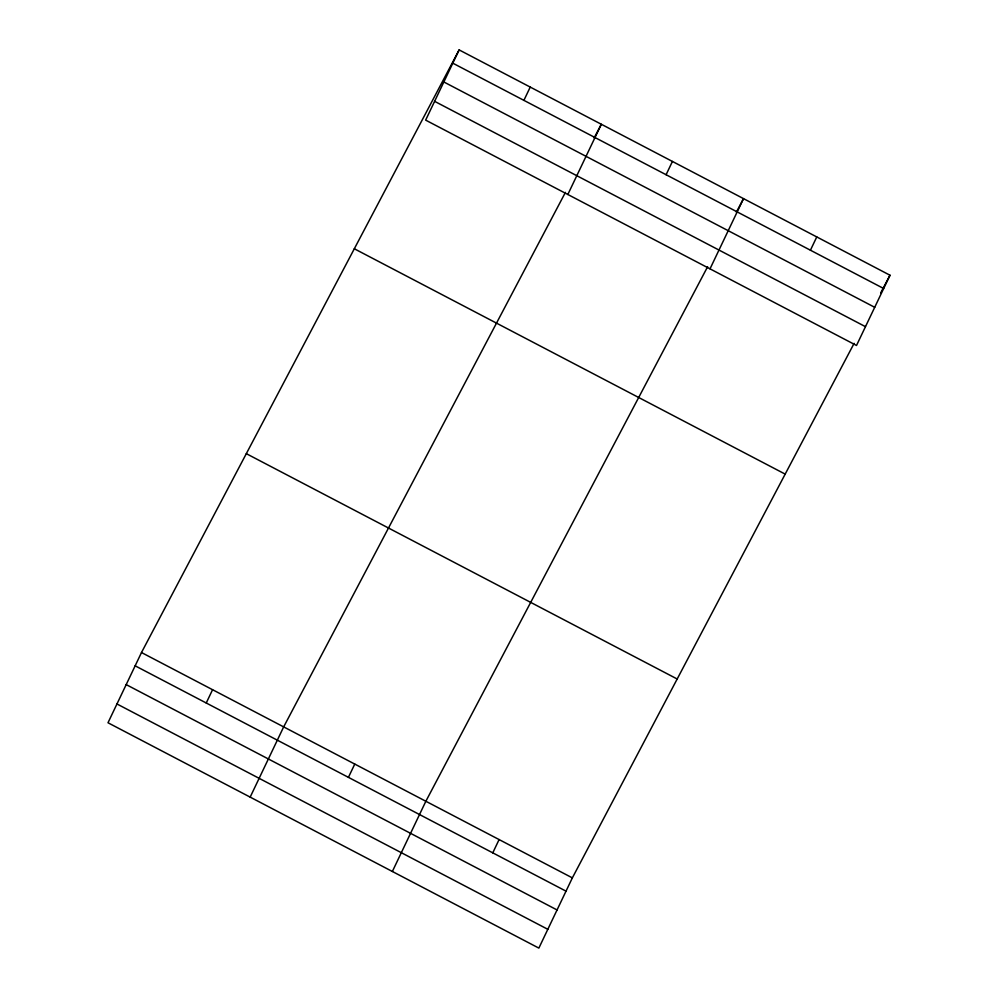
<?xml version="1.0" encoding="UTF-8"?>
<svg xmlns="http://www.w3.org/2000/svg" width="998" height="998" viewBox="0 0 998 998"><rect width="100%" height="100%" fill="white"/><g stroke="black" fill="none" stroke-linecap="round" stroke-linejoin="round"><path stroke-width="1.5" d="M459.142 49.9L425.647 120.122L856.509 345.47L890.004 275.236L459.142 49.9L141.491 652.53L107.996 722.764L538.858 948.1L572.353 877.878L854.113 343.349M206.249 702.991L212.574 689.718M523.9 100.361L530.237 87.076M250.174 797.115L283.669 726.893L565.429 192.364M567.837 194.485L601.332 124.263L594.147 137.886M348.427 777.355L354.764 764.081M666.09 174.725L672.427 161.439M392.364 871.479L425.859 801.257L707.619 266.728M710.015 268.849L743.51 198.627L736.337 212.25M492.775 852.853L499.1 839.567M810.426 250.211L816.763 236.938M880.673 292.95L890.004 275.236M452.805 63.173L883.679 288.522M443.848 81.973L874.71 307.309M434.617 101.334L865.478 326.67M354.315 248.764L785.177 474.112M246.319 453.666L677.18 679.002M141.491 652.53L572.353 877.878M135.154 665.816L566.016 891.152M126.185 684.603L557.059 909.951M116.953 703.964L547.815 929.313"/></g></svg>
